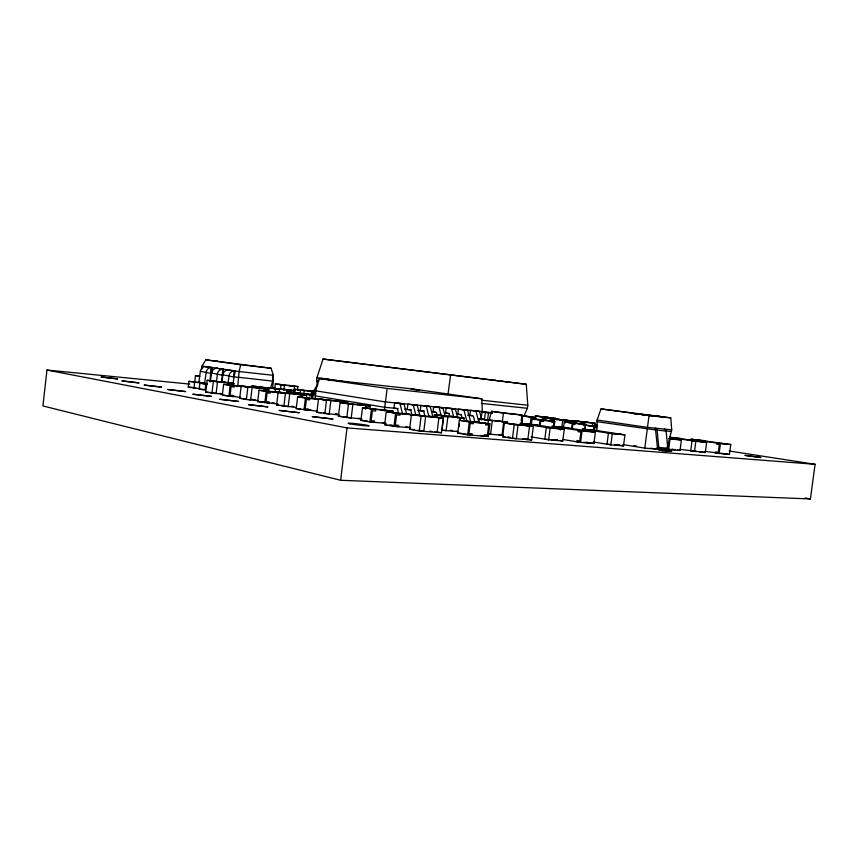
<?xml version="1.0" encoding="UTF-8"?>
<svg xmlns="http://www.w3.org/2000/svg" width="858" height="858" viewBox="0 0 858 858"><rect width="100%" height="100%" fill="white"/><g stroke="black" fill="none" stroke-linecap="round" stroke-linejoin="round"><path stroke-width="1.29" d="M237.72 386.572L239.125 371.557L240.637 364.757L271.085 368.232L273.412 375.321L272.726 381.113L270.367 388.545M596.911 430.995L597.093 420.023L600.997 408.912L649.045 415.454L644.776 448.123L622.801 444.541M384.245 410.939L387.173 388.427L481.831 398.788L482.282 411.54L480.941 418.972M189.661 384.084L46.965 370.055L42.9 405.941L340.637 480.276L810.402 498.948L815.1 464.307L729.107 450.997M272.651 387.73L273.477 379.644A6.027 5.041 -81.3 0 0 272.501 376.823M198.917 388.588L188.213 387.097L188.889 381.338L204.644 383.279L206.317 371.364A6.017 5.223 -81.2 0 1 210.51 367.535C215.519 365.562 208.086 382.175 211.883 367.481M193.972 388.116L195.485 375.622L199.271 376.008M199.903 383.215L205.813 384.234L205.126 390.111L199.217 389.06L199.903 383.215L207.336 383.955M201.63 369.412L202.027 366.001L205.856 359.824L271.085 368.232M222.265 394.197L205.802 392.106L207.196 380.309L233.891 383.429L233.58 386.036M211.947 393.232L213.352 381.338L207.196 380.309M216.527 368.296L222.512 369.197L222.479 375L223.359 369.187L221.332 382.571M240.54 397.393L222.351 395.12L223.638 384.287L268.769 389.21L240.197 385.95M229.515 385.628L229.826 383.011L223.606 381.982M228.893 396.31L230.18 385.392L223.638 384.287M227.96 370.012L234.105 370.935L234.073 376.812L234.963 370.924L232.904 384.491M246.396 399.506L239.714 398.284L241.184 385.993L247.876 387.119L246.396 399.506L258.161 400.579M277.938 404.043L257.7 401.565L259.052 390.261L299.335 394.272L306.703 395.484L306.392 398.037M261.947 388.61L262.087 387.462L255.641 386.4M264.35 391.237L264.639 388.792L257.893 387.677M264.811 402.852L266.173 391.462L259.052 390.261M267.074 388.695L267.213 387.569L271.107 388.202M268.479 391.645L268.983 387.666L295.045 390.701L294.734 393.286M274.71 389.006L275.311 383.934L297.919 386.593L297.469 390.379M275.086 392.664L275.557 388.738L268.983 387.666M295.849 407.4L276.608 405.008L278.142 392.181L306.703 395.484M279.022 393.05L279.494 389.135L272.919 388.063M280.587 388.663L281.049 384.845L275.311 383.934M283.848 390.283L284.459 385.199L278.711 384.287M283.891 406.327L285.435 393.393M290.883 392.9L291.194 390.315L284.577 389.242M293.972 391.302L294.573 386.25L288.814 385.339M297.297 394.487L297.447 393.296L290.465 392.138M317.331 411.164L296.224 408.58L297.64 396.782L348.08 402.348L318.5 398.927L316.881 412.344L339.596 415.068M300.107 393.929L300.557 390.197L294.122 389.167L316.216 391.645M302.188 397.629L302.499 395.077L295.152 393.854M303.796 394.305L304.247 390.572L297.801 389.543M303.989 409.995L305.427 398.091L297.64 396.782M310.971 395.635L311.282 393.082L314.993 393.457M311.722 398.305L312.001 395.935L309.084 395.645L309.234 394.466L302.22 393.307M312.687 398.402L313.116 394.852L286.497 391.741L313.116 394.852M314.854 394.583L315.197 391.688L308.73 390.658M317.524 385.703L316.591 380.523L316.934 377.659L323.069 359.052L526.265 384.277L527.799 405.223L527.413 408.279L523.605 416.613M315.154 398.391L315.658 390.83L319.176 378.56L412.248 388.91L481.831 398.788M324.839 413.792L326.48 400.268M361.647 419.058L338.438 416.269L340.111 402.541L370.227 406.016L369.927 408.494M346.782 417.792L348.477 403.946L340.111 402.541M340.637 480.276L347.029 427.895L46.965 370.055M386.132 423.348L369.862 421.997L360.928 420.366L362.484 407.722L393.329 411.261L362.484 407.722M365.476 409.33L365.926 405.598L357.518 404.204M369.862 421.997L371.428 409.223M410.392 427.734L394.015 426.394L384.641 424.689L386.229 411.722L417.664 415.326L414.403 415.036M388.835 412.258L389.006 410.864L380.019 409.352M394.015 426.394L395.624 413.309L386.229 411.722M409.609 429.236L411.443 414.478L443.286 418.114L441.462 432.764L419.272 430.995L409.609 429.236L414.103 429.601M419.272 430.995L421.128 416.098L411.443 414.478M437.451 416.248L436.475 412.451L433.022 411.894L433.665 406.703L442.964 407.936L445.27 416.774M434.105 417.288L434.427 414.768L454.879 416.677L464.232 418.189L463.91 420.699M434.427 414.768L443.736 416.291L441.988 430.298L458.451 431.649L456.124 431.231M449.646 416.151L448.991 413.642L445.527 413.084L446.171 407.947L455.405 409.169L457.722 417.921M462.258 418.532L461.272 414.811L457.797 414.253L458.44 409.169L467.61 410.381L470.613 421.525M457.743 433.097L459.341 420.302L489.886 423.798L488.277 436.507L467.685 434.867L457.743 433.097L461.904 433.429M459.084 426.619L459.395 424.099M459.867 420.334L460.178 417.814L450.847 416.291M198.852 382.293L200.515 370.463A5.974 5.212 -81.3 0 1 204.687 366.656L206.252 366.623M209.92 381.907L211.218 367.503L205.394 366.634M210.349 381.553L211.615 372.19A6.049 5.245 -81.2 0 1 215.819 368.329L217.385 368.296M216.452 381.306L217.578 373.112A6.092 5.255 -81.2 0 1 221.793 369.23L223.166 369.165M221.879 382.207L223.016 373.959A6.135 5.266 -81.2 0 1 227.241 370.045L228.818 370.012M228.003 383.215L229.14 374.914A6.178 5.287 -81.2 0 1 233.387 370.967L234.77 370.903M467.685 434.867L469.305 421.943L459.341 420.302M478.571 422.576L479.032 418.919L507.507 422.2L479.032 418.919M484.459 419.755L485.371 412.462L481.595 411.872M487.601 420.045L488.513 412.773L482.207 411.797M487.934 424.12L488.406 420.431M502.359 421.664L503.431 413.159L521.986 415.015L522.125 424.71M487.988 434.062L502.048 435.21L503.732 421.846L494.347 420.345M502.649 436.722L504.386 423.005L533.354 426.329L531.617 439.95L512.451 438.427L502.649 436.722L505.233 436.926M512.451 438.427L514.199 424.581L533.354 426.329M521.181 420.838L521.643 417.17M521.514 422.747L522.35 416.119L534.084 417.278L519.798 415.454M523.616 425.16L523.777 423.884L537.837 425.182L537.676 426.447M530.169 424.882L531.166 416.988L523.573 415.83M531.284 424.903L532.057 418.843L546.76 420.281M534.845 419.744L535.317 416.012L555.802 418.425L535.317 416.012M535.574 419.305L535.864 417.042M539.307 426.169L540.09 420.077L554.804 421.503L554.182 426.319M540.047 426.287L540.69 421.235L542.921 421.45L543.06 420.366L535.027 419.133M542.256 419.605L542.567 417.106M542.824 420.42L543.114 418.146M543.629 420.42L543.961 417.857L575.203 421.332L543.961 417.857M543.715 421.064L543.854 420.002L554.804 421.503M545.12 418.339L545.238 417.363L537.987 416.28M548.659 439.832L550.16 428.078L564.242 429.365L562.751 440.969L548.659 439.832L531.07 436.851M551.233 421.589L551.565 419.004M551.887 421.224L551.748 422.297L553.936 422.511M553.056 419.122L553.174 418.157L545.924 417.074M553.464 426.254L554.386 419.283L546.771 418.136M555.491 428.078L555.652 426.834L568.983 428.067M557.014 420.141L557.142 419.154L565.508 420.377L565.175 422.94M560.231 430.04L560.392 428.753L546.321 427.466L544.819 439.178L548.67 439.489M561.754 427.799L562.741 420.109L554.472 418.886M563.502 427.874L564.253 421.986L586.229 424.549L564.253 421.986M564.51 421.267L564.639 420.281M564.95 420.924L565.079 419.948L572.576 421.064L572.447 422.05L574.42 422.243M571.535 429.129L572.297 423.209M572.232 429.236L572.865 424.324L574.978 424.528L575.107 423.477L567.074 422.254M574.174 423.391L574.495 420.881L587.719 422.19M581.778 424.538L582.099 422.018L595.323 423.326L594.841 427.059M580.587 442.417L582.056 430.984L595.388 432.196L593.929 443.489L580.587 442.417L562.977 439.468M584.448 424.796L584.77 422.286L577.166 421.149M584.931 429.172L585.403 425.525L583.333 425.332L583.472 424.292L575.428 423.069M584.899 430.008L585.521 425.214L596.685 426.287L596.535 427.82L594.422 427.616L594.101 430.115M585.746 430.845L585.907 429.633L598.562 430.802M592.385 425.568L592.706 423.069M593.393 430.094L593.854 426.48L596.664 426.748L588.331 425.482M597.329 426.233L597.458 425.214L594.787 424.957L597.082 425.3M610.842 444.862L612.28 433.73L624.924 434.888L623.498 445.881L610.842 444.862L593.253 441.967M642.996 414.629L634.051 413.653L664.424 417.009L641.623 414.5M659.748 448.53L671.675 449.731L671.46 451.426L659.523 450.236A3.1 2.52 -85.7 0 1 657.453 447.833L655.394 428.185A2.595 2.091 -84.3 0 1 657.121 430.169L658.826 447.458A1.384 1.115 -85.7 0 0 659.748 448.53L680.019 450.461L681.402 440.025L669.69 438.245M662.483 450.718L662.708 449.002M668.639 449.538L670.023 438.985L681.402 440.025M667.213 447.426L671.717 429.815L670.752 417.867L600.997 408.912M694.294 440.765L694.433 439.671L704.815 440.637L704.675 441.72M694.476 451.63L695.838 441.334L706.67 442.32L705.319 452.509L680.19 449.356M719.111 453.625L720.441 443.575L730.769 444.519L729.439 454.461L704.89 451.383M448.037 393.983L450.611 374.774M233.848 377.016L222.823 374.764M489.328 419.573L491.57 411.357L521.986 415.015M313.224 391.838L317.814 383.998M347.029 427.895L815.1 464.307M507.807 437.14L510.36 437.344M644.776 448.123L659.373 449.292M659.523 450.236L671.46 451.426M384.641 424.689L386.861 424.871M390.411 425.16L393.061 425.375M658.826 447.458L667.792 448.198A1.373 1.115 -85.7 0 0 668.714 449.26M551.222 439.693L557.625 440.218M580.748 442.095L576.748 441.773L576.908 440.508L579.783 440.98L580.93 432.1L578.045 431.649L578.206 430.384L591.537 431.595M583.419 442.31L590.09 442.857L586.336 442.235M610.799 444.541L607.003 444.229L608.44 433.14L621.085 434.287M614.596 444.852L619.658 445.259M671.16 449.442L674.956 449.753M696.717 451.522L690.69 451.029L692.041 440.765L702.884 441.752M699.12 451.716L705.319 452.509M725.675 453.871L715.336 453.035L715.475 451.919L718.307 452.359L719.347 444.551L716.516 444.122L716.666 443.007L726.994 443.951M360.928 420.366L364.253 420.645M338.438 416.269L345.442 416.87M316.881 412.344L321.246 412.719M335.242 413.942L337.366 414.124M296.224 408.58L300.547 408.966M308.247 409.641L310.81 409.867M469.305 421.943L489.886 423.798M276.608 405.008L278.753 405.201M283.44 405.62L280.898 405.394L283.333 405.834M291.076 406.306L293.629 406.531M680.587 438.395L669.712 437.387L695.838 441.334M239.714 398.284L246.439 398.906M251.437 399.367L255.191 399.71M395.624 413.309L411.99 414.811M421.128 416.098L443.286 418.114M668.736 438.642L677.584 439.446M257.7 401.565L260.896 401.855M264.478 402.177L261.958 401.952L264.328 402.381M272.05 402.863L274.581 403.099M205.802 392.106L208.912 392.396M213.631 392.846L209.942 392.492L216.109 393.618L217.503 381.767L211.336 380.727M219.766 393.425L222.222 393.65M222.351 395.12L233.086 396.707L233.226 395.495L230.083 395.195L231.092 386.711L234.234 387.022L234.373 385.81L227.81 384.706M231.488 395.978L235.21 396.321M669.69 437.172L706.67 442.32M443.736 416.291L464.232 418.189M188.213 387.097L195.613 387.805M199.217 389.06L204.172 389.532M348.477 403.946L370.227 406.016M398.091 408.569L384.641 407.282L315.047 395.838M404.633 409.191L411.282 409.824M417.696 410.435L424.217 411.057M433.022 411.894L435.607 412.14M445.527 413.084L449.335 413.449M457.797 414.253L461.529 414.607M467.471 415.175L472.275 415.637M305.427 398.091L318.768 399.378M322.619 399.753L326.855 400.16L319.015 398.841M398.573 413.513L397.404 408.74L393.983 408.172L394.637 402.831L404.129 404.086L406.713 414.478M411.979 415.154L410.692 410.006L407.25 409.438L407.904 404.15L417.331 405.394L419.927 415.69M425 416.344L423.702 411.239L420.259 410.682L420.913 405.437L430.276 406.681L432.893 416.87M474.978 422.115L473.316 415.958L469.841 415.401L470.474 410.36L479.59 411.561L481.928 420.163M482.271 411.733L492.299 412.73M485.371 412.462L492.503 413.17M266.173 391.462L278.035 392.632M280.566 392.878L286.218 393.436M655.222 429.901L596.878 421.664M665.368 430.888L671.503 431.488M657.121 430.169L666.087 431.048L667.792 448.198M275.557 388.738L295.045 390.701M269.83 388.245L251.748 386.003L277.52 389.017L273.691 388.631M230.18 385.392L241.827 386.561M204.536 383.301L188.889 381.338M671.717 429.815L647.811 427.434L597.093 420.023M482.282 411.54L385.296 401.909L315.658 390.83M213.352 381.338L233.891 383.429M300.557 390.197L315.197 391.688M281.049 384.845L297.919 386.593M272.726 381.113L233.515 376.726M481.435 403.421L527.413 408.279M481.831 400.236L527.799 405.223M342.771 381.424L337.934 380.823M649.045 415.454L670.752 417.867M344.905 381.799L347.973 382.142L344.83 381.692M644.229 415.015L650.525 415.712M653.045 415.991L658.086 416.548M660.606 416.827L664.392 417.245M351.737 382.818L353.786 383.043M273.412 375.321L239.125 371.557L202.027 366.001M328.582 379.343L321.096 378.389L324.528 378.893M332.625 379.922L328.571 379.472L332.057 379.976M635.317 413.792L639.103 414.221M526.265 384.277L323.069 359.052M215.422 361.046C222.243 361.947 208.805 360.231 215.54 361.121M497.726 380.727L502.359 381.295M415.486 389.596C429.214 391.516 401.254 387.709 414.929 389.639M205.856 359.824L240.637 364.757M316.934 377.659L342.01 381.284M352.638 382.818L354.762 383.118M345.688 381.949L347.49 382.207M319.176 378.56L387.173 388.427M316.591 380.523L318.929 380.866M585.102 421.932L595.323 423.326M574.495 420.881L582.099 422.018M730.769 444.519L690.808 439.124L720.441 443.575M691.569 440.358L693.382 440.626M585.521 425.214L593.854 426.48M491.57 411.357L503.431 413.159M532.057 418.843L540.09 420.077M633.955 445.677L636.518 446.074M650.643 448.219L655.78 449.002M474.131 410.725L479.59 411.561M462.162 409.534L467.61 410.381M624.924 434.888L594.894 430.233L582.228 429.064L612.28 433.73M449.967 408.322L455.405 409.169M437.537 407.089L442.964 407.936M595.388 432.196L565.315 427.499L551.973 426.254L582.056 430.984M424.86 405.834L430.276 406.681M200.332 371.246L210.982 373.423M211.422 372.983L222.265 375.203M411.937 404.547L417.331 405.394M723.069 453.464L729.439 454.461M398.756 403.239L404.129 404.086M564.242 429.365L534.169 424.603L520.109 423.305L550.16 428.078M519.734 424.41L529.568 425.986L527.831 439.65L522.93 438.803M672.275 449.217L674.903 449.646M677.488 450.053L680.019 450.461M482.893 419.283L492.267 420.785L490.572 434.266L488.234 433.858M508.258 423.359L518.082 424.935L516.334 438.728L512.655 438.095M504.386 423.005L514.199 424.581M656.231 448.208L658.815 448.627M311.282 393.082L315.83 393.822M438.567 415.154L447.887 416.677L446.139 430.641L443.811 430.233M195.485 375.622L199.893 376.34M617.02 444.819L623.498 445.881M475.836 421.793L485.821 423.434L485.639 424.849L488.695 425.118L487.441 435.017L484.395 434.77L484.212 436.186L480.48 435.521M463.513 420.677L473.477 422.318L473.294 423.755L470.173 423.477L468.918 433.515L472.039 433.762L471.857 435.199L463.148 433.655M335.778 400.6L343.811 401.93M429.193 416.098L438.91 417.717L437.087 432.411L434.663 431.982M591.366 443.071L593.929 443.489M245.388 386.422L252.102 387.537L250.633 399.892L248.402 399.485M282.432 392.599L289.747 393.822L288.191 406.713L285.757 406.274M322.865 399.345L330.856 400.686L329.215 414.167L323.52 413.138M344.508 402.96L352.874 404.365L351.19 418.168L347.608 417.514M415.926 414.886L425.622 416.505L423.777 431.359L417.728 430.255M244.283 386.357L250.901 387.462M280.073 392.342L286.057 393.339M275.911 391.934L283.097 393.136M314.789 398.434L320.013 399.313M403.882 413.352L413.32 414.929M555.158 439.693L557.657 440.111M560.188 440.54L562.751 440.969M263.309 390.68L270.442 391.891L270.291 393.146L267.095 392.835L266.034 401.694L269.23 401.984L269.08 403.239L266.709 402.81M301.973 397.2L309.759 398.509L309.599 399.828L306.349 399.517L305.234 408.773L308.483 409.062L308.322 410.371L304.44 409.674M366.902 408.129L375.858 409.641L375.686 411.057L372.361 410.746L371.149 420.667L374.474 420.946L374.303 422.361L370.474 421.664M390.69 412.14L400.096 413.717L399.914 415.175L396.568 414.864L395.313 425.032L398.659 425.311L398.477 426.758L389.092 425.053M198.97 382.11L207.186 383.719M499.967 434.502L503.474 435.113M525.482 438.899L531.617 439.95M498.53 434.598L502.048 435.21M507.754 437.248L510.21 437.666M482.046 435.414L488.277 436.507M450.3 430.212L452.627 430.619M805.136 498.005L810.402 498.948M437.816 432.11L441.462 432.764M335.317 414.06L337.612 414.468M358.258 418.2L361.861 418.843M382.325 422.533L384.888 422.994M405.834 426.78L410.542 427.627M429.804 431.102L432.239 431.542M243.94 398.67L246.171 399.077M342.835 416.645L345.227 417.085M365.358 420.742L367.91 421.203M475.933 411.207L478.936 422.286M463.888 410.006L466.881 421.192M451.608 408.794L453.914 417.567M439.092 407.55L441.055 415.143M426.319 406.284L428.936 416.516M413.299 404.997L415.894 415.315M400.021 403.678L402.67 414.425M664.36 429.086A2.574 2.091 -84.3 0 1 666.087 431.048M666.569 449.163A3.078 2.51 -85.7 0 1 666.43 448.573M332.818 418.994L312.355 416.656L332.818 418.994M299.12 412.719L279.268 410.435L299.12 412.719M267.76 406.874L248.509 404.665L267.76 406.874M238.513 401.437L219.809 399.27L238.513 401.437M211.175 396.342L192.996 394.24L211.175 396.342M185.553 391.57L167.868 389.521L185.553 391.57M161.497 387.097L144.283 385.092L161.497 387.097M138.878 382.882L122.104 380.931L138.878 382.882M117.546 378.914L101.201 377.005L117.546 378.914M760.756 457.507L745.087 455.384L760.756 457.507M494.83 380.362L495.474 380.448L494.83 380.362M506.917 381.864L506.081 381.767L506.917 381.864M350.225 423.884A10.746 0.547 6.9 0 0 368.5 425.954A10.746 0.547 6.9 0 0 357.046 423.831A10.746 0.547 6.9 0 0 350.225 423.884"/></g></svg>
